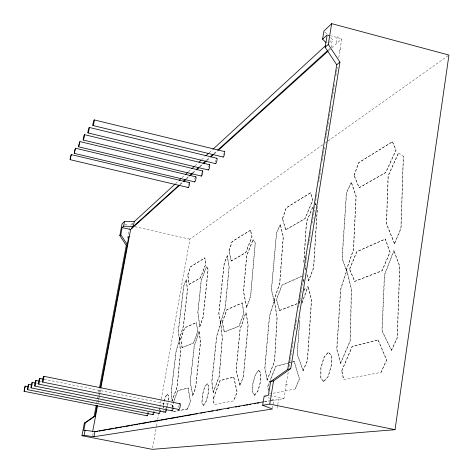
<?xml version="1.0" encoding="UTF-8"?>
<svg xmlns="http://www.w3.org/2000/svg" width="473" height="473" viewBox="0 0 473 473"><rect width="100%" height="100%" fill="white"/><g stroke="black" fill="none" stroke-linecap="round" stroke-linejoin="round"><path stroke-width="0.35" stroke-dasharray="2.37 1.77" d="M323.68 381.545L328.073 376.467L331.26 365.623L331.313 355.53L328.244 352.178L323.899 357.381L320.789 368.012L320.688 377.992L323.68 381.545L328.292 376.508L331.478 365.67L331.532 355.578L328.244 352.178M323.893 381.593L320.901 378.033L321.001 368.059L324.111 357.428L328.457 352.225M340.542 363.376L350.05 340.921L351.344 289.742L346.727 270.172L351.563 289.795L350.268 340.968L340.542 363.376L336.699 349.222L340.649 288.997L346.727 270.172M394.37 243.766L400.868 228.169L403.351 156.392L401.104 228.223L394.6 243.82L386.358 223.741L388.049 175.844L398.544 152.956L388.274 175.897L386.583 223.794L394.6 243.82M391.277 350.304L397.084 337.947L399.65 266.37L393.82 250.507L399.886 266.423L397.326 338L391.52 350.351L381.93 330.887L384.378 274.949L393.82 250.507M254.498 395.215L257.797 390.982L260.392 381.8L260.735 373.15L258.636 370.17L255.367 374.492L252.819 383.526L252.452 392.087L254.498 395.215L257.98 391.017L260.582 381.835L260.919 373.191L258.636 370.17M254.687 395.257L252.635 392.123L253.002 383.568L255.55 374.533L258.82 370.211M391.52 350.351L382.166 330.94L384.608 275.002L394.056 250.56M346.224 270.379L353.366 249.709L355.968 196.047L351.262 182.247L356.175 196.1L353.585 249.756L346.224 270.379L342.032 258.228L346.378 192.671L351.262 182.247M267.074 380.162L274.488 361.319L276.977 317.531L274.299 300.402L277.16 317.572L274.677 361.36L267.074 380.162L264.768 367.935L269.397 316.325L274.299 300.402M203.343 405.32L205.926 401.695L208.12 393.731L208.599 386.163L207.103 383.491L204.531 387.18L202.379 395.038L201.882 402.535C204.874 413.437 209.876 387.564 208.764 386.205L207.103 383.491M317.448 206.37L313.705 267.83L308.709 280.702L313.504 267.783L317.217 210.024M203.502 405.355L202.048 402.564L202.545 395.073L204.697 387.216L207.269 383.526M346.437 270.426L342.245 258.282L346.585 192.718L351.469 182.3M340.761 363.424L336.918 349.269L340.862 289.05L346.94 270.219M312.683 207.085L306.368 221.89L303.814 263.029L306.557 221.932L312.872 207.127M302.921 370.737L307.302 360.556L311.405 300.213L308.112 286.419L311.606 300.26L307.509 360.603L303.128 370.779L297.097 354.023L299.569 320.493M303.128 370.779L297.298 354.064L300.036 316.892M273.938 300.556L279.649 283.132L283.173 236.772L280.258 224.35L283.357 236.813L279.833 283.173L273.938 300.556L271.325 289.795L276.451 233.053L280.258 224.35M213.152 392.484L219.176 376.254L222.221 337.988L220.696 322.781L222.387 338.024L219.348 376.289L213.152 392.484L211.75 381.723L216.599 336.575L220.696 322.781M168.163 400.211L168.494 396.179L167.395 393.755L165.308 396.971L163.451 403.924L163.108 407.921M168.311 400.241L168.642 396.208L167.395 393.755M163.256 407.951L163.422 405.952M163.481 405.284L165.455 397.007L167.543 393.784M246.492 307.308L250.507 296.346L255.189 242.732L253.067 239.557L246.634 255.562L243.429 291.539L246.664 307.344L250.678 296.388L255.361 242.767L253.067 239.557M246.664 307.344L243.595 291.575L246.8 255.603L253.232 239.598M267.263 380.203L264.951 367.976L269.58 316.366L274.488 300.444M239.835 385.329L243.311 376.674L248.029 324.519L245.889 312.269L248.207 324.555L243.489 376.709L240.012 385.365L236.051 370.672L239.953 329.586L245.889 312.269M274.121 300.597L271.508 289.837L276.628 233.094L280.436 224.391M240.012 385.365L236.228 370.708L240.124 329.622L246.061 312.304M172.012 401.104L177.062 386.843L180.343 352.888L179.539 339.236L180.491 352.917L177.209 386.873L172.012 401.104L171.191 391.508L176.033 351.398L179.539 339.236M220.424 322.899L225.154 307.84L229.068 267.038L227.247 255.787L229.228 267.074L225.319 307.876L220.424 322.899L218.763 313.256L224.155 263.248L227.247 255.787M199.718 326.636L203.047 317.093L208.019 269.545L206.642 266.595L208.167 269.58L203.201 317.123L199.866 326.666L197.791 312.44L201.167 280.465L206.488 266.559M199.866 326.666L197.939 312.47L201.315 280.501L206.642 266.595M192.659 395.41L195.52 387.878L200.44 341.979L199.127 331.011L200.593 342.014L195.674 387.913L192.818 395.44L190.146 382.379L194.167 346.13L199.127 331.011M220.584 322.935L218.922 313.292L224.314 263.284L227.401 255.822M213.317 392.519L211.916 381.758L216.764 336.61L220.861 322.817M179.326 339.324L183.358 326.063L187.397 289.653L186.267 279.401L187.539 289.689L183.5 326.098L179.326 339.324L178.274 330.609L183.69 285.929L186.267 279.401M192.818 395.44L190.306 382.415L194.314 346.165L199.281 331.047M179.468 339.354L178.422 330.639L183.831 285.964L186.409 279.431M172.16 401.134L171.332 391.538L176.175 351.427L179.687 339.265M271.147 400.802L283.966 398.544L288.506 370.3M289.092 366.658L290.144 360.101M290.262 359.374L290.729 356.459M290.848 355.731L291.315 352.817M291.433 352.083L292.018 348.441M292.137 347.714L292.604 344.799M292.722 344.072L293.189 341.157M295.063 329.498L295.53 326.583M295.649 325.856L296.116 322.941M296.234 322.214L296.701 319.299M298.575 307.639L299.048 304.724M299.167 303.997L300.219 297.44M300.337 296.713L300.804 293.798M300.923 293.065L301.39 290.15M301.508 289.423L303.731 275.582M303.849 274.854L304.086 273.394M305.138 266.837L305.605 263.922M305.724 263.195L306.191 260.28M306.309 259.553L306.776 256.638M308.65 244.979L309.117 242.064M309.236 241.336L309.709 238.422M309.821 237.694L310.294 234.779M310.406 234.046L310.879 231.131M312.168 223.12L312.635 220.205M312.754 219.478L313.806 212.921M313.924 212.188L314.391 209.273M314.51 208.546L314.977 205.631M315.095 204.904L316.851 193.971M318.725 182.318L319.192 179.403M319.31 178.67L319.778 175.761M319.896 175.028L320.363 172.113M320.481 171.386L320.948 168.471M322.237 160.459L322.71 157.544M322.823 156.811L323.296 153.896M323.414 153.169L323.881 150.254M323.999 149.527L324.466 146.612M325.755 138.601L326.222 135.686M326.34 134.953L326.808 132.038M326.926 131.311L327.978 124.754M328.096 124.027L328.564 121.112M328.682 120.384L329.852 113.094M329.971 112.367L330.438 109.452M330.556 108.725L331.023 105.81M332.312 97.793L332.779 94.878M332.897 94.151L333.37 91.236M333.483 90.509L333.956 87.594M334.068 86.866L334.541 83.952M335.83 75.934L336.297 73.019M336.415 72.292L336.882 69.377M337.001 68.65L337.231 67.196M338.757 57.718L341.802 38.774L330.668 35.818M272.554 408.294L273.902 399.981L270.006 398.449M331.076 47.501L332.389 39.419L329.397 36.462M277.208 408.246L277.663 405.444M277.775 404.74L278.68 399.135M336.226 42.836L337.545 34.671M152.613 447.896L156.38 426.806M156.51 426.078L157.544 420.261M157.675 419.533L158.585 414.443M159.366 410.079L159.756 407.897M159.886 407.17L189.886 239.184L322.728 144.768M96.74 402.6L97.828 396.8M98.644 392.454L99.466 388.102M127.621 238.274L129.744 226.957M98.035 400.217L99.401 392.974M99.537 392.247L100.217 388.629M98.13 402.488L99.354 395.972M99.49 395.245L99.898 393.075M100.034 392.348L100.714 388.729M92.667 435.698L93.264 432.517M132.144 225.278L132.529 223.226M166.431 408.53L168.086 402.925L166.2 409.961M187.787 274.99L190.347 266.89L204.91 257.903L205.808 264.2L200.593 277.852L189.088 284.35L187.787 274.99L189.23 284.385M187.929 275.026L190.489 266.92L204.91 257.903M229.044 250.773L232.06 241.561L250.631 230.12L252.05 237.02L245.753 252.73L231.22 261.043L229.044 250.773L231.22 261.043M229.198 250.808L232.219 241.597L250.631 230.12M282.446 218.532L286.1 207.86L310.619 192.736L312.866 200.327L305.008 218.81L285.769 229.825L282.446 218.532L285.769 229.825M282.629 218.573L286.277 207.907L310.619 192.736M180.751 338.727L184.588 327.777L196.62 322.48L197.69 331.715L193.605 343.156L182.064 347.572L180.751 338.727L182.206 347.608M180.893 338.757L184.73 327.807L196.62 322.48M182.064 347.572L193.457 343.126L197.537 331.679L196.466 322.45M172.19 407.43L172.107 405.952L177.558 390.704L188.136 387.955L190.489 401.323L187.633 408.938L172.438 411.859L187.633 408.938M172.338 407.46L172.255 405.982L173.739 401.825M173.987 401.134L177.706 390.733L188.289 387.984M354.029 175.317L358.599 162.647L392.489 141.711L396.132 150.095L385.885 172.515L359.214 187.787L354.029 175.317L359.214 187.787M354.242 175.365L358.812 162.7L392.489 141.711M302.052 302.59L307.911 286.372M302.005 303.311L308.112 286.419M222.239 322.137L226.809 309.661L242.247 302.886L243.997 313.167L239.084 326.293L224.249 331.945L222.239 322.137L224.415 331.981M222.405 322.172L226.975 309.697L242.247 302.886M187.479 408.909L190.329 401.287L188.136 387.955M224.249 331.945L238.912 326.252L243.826 313.126L242.075 302.85M213.435 397.947L219.951 380.576L233.798 377.093L237.174 392.123L233.715 400.856L214.068 404.592L213.435 397.947L214.068 404.592M213.601 397.976L220.122 380.611L233.798 377.093M189.088 284.35L200.446 277.822L205.66 264.165L204.762 257.874M297.192 303.749L279.638 310.56L276.338 299.551L281.943 285.053L301.632 276.262M279.638 310.56L276.528 299.592L282.133 285.095L302.484 276.013M233.627 377.058L236.997 392.087L233.715 400.856M299.291 302.253L300.881 298.238M303.808 290.877L305.333 287.578L304.003 290.925M299.22 302.962L300.816 298.948M268.392 391.23L267.683 386.4L275.712 366.226L287.714 363.14M268.38 389.894L267.872 386.441L275.901 366.268L289.328 362.821M231.061 261.007L245.588 252.688L251.884 236.979L250.465 230.085M349.541 268.995L356.695 251.683L385.377 239.036L390.107 252.21L382.16 270.793L354.691 281.447L349.541 268.995L354.691 281.447M349.76 269.042L356.914 251.737L385.377 239.036M294.07 361.502L299.338 378.678L295.199 388.966L299.539 378.719L294.271 361.543L288.424 362.957M285.586 229.783L304.819 218.768L312.671 200.286L310.43 192.688M354.472 281.394L381.93 270.739L389.876 252.156L385.152 238.983M341.701 370.649L352.024 346.591L378.211 339.963L386.754 359.983L381.037 372.363L343.658 379.5L341.701 370.649L343.658 379.5M341.926 370.696L352.249 346.638L378.211 339.963M359.001 187.734L385.666 172.462L395.907 150.036L392.265 141.658M377.974 339.91L386.512 359.929L381.037 372.363M164.657 412.048L165.704 410.463M130.536 225.059L133.179 222.629M175.489 183.713L178.747 180.721M182.004 177.724L184.718 175.229M188.52 171.729L191.234 169.233M195.036 165.739L197.749 163.244M201.551 159.75L204.809 156.752M209.149 152.755L212.407 149.764M329.131 42.416L332.389 39.419M179.888 184.334L182.081 182.353M186.463 178.386L188.656 176.399M192.487 172.929L195.231 170.451M199.612 166.484L202.349 164.007M206.731 160.04L210.018 157.066M213.855 153.595L217.137 150.621M328.339 49.978L329.983 48.494M180.331 184.588L183.069 182.117M186.35 179.155L189.088 176.683M192.919 173.224L196.2 170.256M200.032 166.798L202.763 164.326M207.144 160.377L209.876 157.905M214.257 153.95L217.539 150.988M328.617 50.682L330.255 49.198M331.898 47.72L341.802 38.774M338.97 50.954L342.168 48.128M325.134 143.059L327.535 141.35M328.138 140.924L448.954 55.051M279.448 310.519L297.677 303.441M290.032 362.637L292.148 362.093M292.858 361.91L294.271 361.543M285.284 384.608L288.276 383.981M268.995 394.033L295.199 388.966M264.442 401.654L269.539 400.755M270.266 400.625L274.778 400.164M264.614 401.949L270.42 400.927M163.031 410.617L164.101 413.13M44.042 379.287L173.047 405.249A2.856 0.627 -78.8 0 1 173.325 407.188M40.175 381.333L41.618 381.622M36.48 383.296L37.923 383.585M269.817 395.635L283.966 398.544M124.718 224.338L128.686 225.243M135 226.679L189.886 239.184M327.89 35.079L329.977 35.629M264.153 396.149L269.356 398.195M398.544 152.956L403.351 156.392M324.916 32.028L328.901 35.972M315.03 203.567L317.212 205.938M315.272 203.993L316.147 204.945M304.99 267.269L305.771 270.101M306.947 274.34L308.709 280.702M304.99 267.931L305.771 270.763M306.947 275.002L308.514 280.655M303.323 279.413L303.826 281.459M303.294 280.051L303.796 282.091M201.196 174.703A2.643 0.538 -76.5 0 1 201.604 172.746M208.386 167.282A2.702 0.562 -76.4 0 1 208.77 165.982M215.398 162.251A2.755 0.585 -76.3 0 1 215.824 160.211M223.049 154.961A2.82 0.609 -76.2 0 1 223.386 153.548M194.74 179.291A2.59 0.52 -76.6 0 1 195.107 178.043M188.313 184.949A2.542 0.497 -76.7 0 1 188.668 183.725M178.664 407.49A2.921 0.656 -78.8 0 1 179.113 405.302M172.042 407.46A2.856 0.627 -78.8 0 1 173.053 405.249M166.738 407.939A2.797 0.603 -78.8 0 1 166.685 408.583M165.148 410.913A2.797 0.603 -78.8 0 1 165.201 410.262M165.449 408.843A2.797 0.603 -78.8 0 1 165.633 408.169M160.317 409.925A2.737 0.579 -78.8 0 1 160.211 410.617M159.312 409.517A2.737 0.579 -78.8 0 1 159.507 408.938M153.075 411.451A2.684 0.556 -78.8 0 1 153.246 410.806M148.398 411.835A2.631 0.532 -78.8 0 1 148.345 412.45M147.257 412.675A2.631 0.532 -78.8 0 1 147.422 412.042"/><path stroke-width="0.71" d="M95.546 416.246L94.151 416.364L84.354 423.122L81.971 435.716L152.353 449.35L395.026 429.691L448.954 55.051L331.668 23.65L323.922 31.047L322.58 39.224L326.08 42.629M81.971 435.716L84.111 435.361L93.932 436.739L272.442 408.985L262.657 405.272L264.153 396.149L268.398 395.339L270.645 381.557L287.732 369.383L336.741 64.789L339.939 62.046L328.28 44.456L331.668 23.65M270.645 381.557L273.542 380.913L290.735 368.656L339.939 62.046M262.657 405.272L269.77 404.078L273.542 380.913M336.741 64.789L325.164 47.312L327.192 34.89L322.58 39.224M94.151 416.364L96.196 405.497M99.602 387.381L126.291 245.345L127.278 244.494L127.769 244.606M97.083 405.284L95.043 416.151L85.211 422.927L84.354 423.122M100.353 387.901L128.774 236.535L129.259 236.642M92.684 431.494L97.586 405.385M100.85 388.002L130.607 229.494L179.781 185.079M93.932 436.739L94.89 431.618L262.988 401.908M126.291 245.345L119.823 235.613L120.786 234.726L122.14 227.566L123.613 226.189L133.333 226.472L134.231 221.66L174.951 184.216M119.823 235.613L122.069 223.735L124.517 221.399L134.231 221.66M85.211 422.927L83.78 430.513L85.069 430.264L95.398 431.719M84.111 435.361L85.069 430.264M123.613 226.189L124.517 221.399M28.073 386.683L25.181 386.104L24.07 391.301L147.215 415.814M24.141 391.348L25.181 386.104M179.291 180.219L180.923 178.723M185.262 174.726L187.976 172.231M191.778 168.737L194.492 166.242M198.837 162.245L201.007 160.246M205.891 155.753L208.611 153.258M212.951 149.261L325.873 45.408M325.164 47.312L328.28 44.456M178.794 185.327L131.63 228.016L132.121 228.122M183.175 181.36L185.369 179.373M189.2 175.909L191.943 173.425M196.325 169.458L199.062 166.981M202.899 163.51L205.637 161.033M210.568 156.569L212.755 154.588M217.686 150.124L327.789 50.475M183.613 181.62L185.8 179.645M190.181 175.696L192.369 173.715M196.744 169.766L198.938 167.785M203.857 163.339L206.595 160.867M210.976 156.918L213.707 154.446M218.632 150L328.067 51.179M202.568 170.913L79.884 141.581L78.985 144.188L78.684 146.831L201.356 176.057M195.846 176.855L75.491 148.226L74.628 150.769L74.32 153.37L194.657 181.898M78.684 146.831L79.884 141.581M189.383 182.572L71.275 154.612L70.436 157.089L70.122 159.655L188.219 187.515M74.32 153.37L75.491 148.226M70.122 159.655L71.275 154.612M287.732 369.383L290.735 368.656M96.125 431.589L97.58 431.335M99.028 431.08L105.568 429.927M107.016 429.673L113.555 428.52M115.01 428.266L121.543 427.119M122.998 426.865L124.446 426.605M125.901 426.35L129.531 425.712M130.986 425.458L132.434 425.203M133.889 424.943L137.519 424.305M138.973 424.05L140.428 423.796M141.876 423.542L148.416 422.389M149.864 422.135L151.319 421.881M152.773 421.626L159.306 420.473M160.761 420.219L167.294 419.066M168.749 418.812L175.288 417.665M176.736 417.411L178.191 417.151M179.639 416.896L183.276 416.258M184.724 416.004L186.179 415.749M187.633 415.489L191.263 414.851M192.712 414.596L194.167 414.342M195.621 414.088L197.07 413.834M200.706 413.195L202.154 412.935M203.609 412.681L205.063 412.426M208.694 411.788L210.142 411.534M211.597 411.274L213.051 411.019M216.681 410.381L218.136 410.126M219.584 409.872L221.039 409.612M227.572 408.465L229.027 408.211M235.56 407.058L237.014 406.804M238.469 406.549L239.917 406.295M243.554 405.657L245.002 405.396M246.457 405.142L247.911 404.888M249.36 404.634L250.814 404.38M254.444 403.741L255.899 403.481M257.347 403.227L258.802 402.972M31.058 387.884L159.117 413.437M27.529 389.651L153.045 414.65M39.72 378.418L43.321 379.139M35.847 380.463L38.733 381.043M42.617 382.101L178.96 409.476M32.14 382.426L35.032 383.006M38.597 384.117L172.06 410.854M28.587 384.301L31.472 384.88M34.748 386.039L165.449 412.172M43.764 376.277L179.965 403.747M269.77 404.078L395.026 429.691M122.14 227.566L130.607 229.494M133.333 226.472L133.824 226.585M83.23 140.02L208.327 169.973M89.226 127.438L216.859 158.272M87.972 132.919L215.593 163.64M84.454 134.657L209.569 164.722M94.198 119.906L224.462 151.549M92.915 125.511L223.167 157.036M120.786 234.726L127.278 244.494M202.219 171.22A2.643 0.538 -76.5 0 1 202.763 171.888A2.643 0.538 -76.5 0 1 201.983 175.199A2.643 0.538 -76.5 0 1 201.173 175.672M209.202 165.042A2.702 0.562 -76.4 0 1 209.776 165.71A2.702 0.562 -76.4 0 1 208.977 169.086A2.702 0.562 -76.4 0 1 208.132 169.588M216.48 158.609A2.755 0.585 -76.3 0 1 216.894 160.66A2.755 0.585 -76.3 0 1 215.463 163.534M224.279 151.638A2.82 0.609 -76.2 0 1 224.433 154.334A2.82 0.609 -76.2 0 1 223.025 156.93M195.509 177.15A2.59 0.52 -76.6 0 1 196.029 177.818A2.59 0.52 -76.6 0 1 195.266 181.064A2.59 0.52 -76.6 0 1 194.486 181.514M189.058 182.856A2.542 0.497 -76.7 0 1 189.549 183.524A2.542 0.497 -76.7 0 1 188.804 186.705A2.542 0.497 -76.7 0 1 188.053 187.131M179.551 404.202A2.921 0.656 -78.8 0 1 180.219 406.094A2.921 0.656 -78.8 0 1 178.8 409.411M173.219 407.909A2.856 0.627 -78.8 0 1 172.349 410.588A2.856 0.627 -78.8 0 1 171.734 410.126M166.579 409.293A2.797 0.603 -78.8 0 1 165.834 411.741A2.797 0.603 -78.8 0 1 165.201 411.865M160.211 410.617A2.737 0.579 -78.8 0 1 159.49 413.012A2.737 0.579 -78.8 0 1 158.881 413.136M154.103 411.888A2.684 0.556 -78.8 0 1 153.305 414.401A2.684 0.556 -78.8 0 1 152.767 413.958M148.244 413.112A2.631 0.532 -78.8 0 1 147.558 415.406A2.631 0.532 -78.8 0 1 146.997 415.525M83.632 139.233A2.755 0.302 -77 0 0 84.513 134.746A2.755 0.302 -77 0 0 83.384 138.033A2.755 0.302 -77 0 0 83.632 139.233M88.386 132.103A2.814 0.313 -76.9 0 0 89.285 127.527A2.814 0.313 -76.9 0 0 88.12 130.903A2.814 0.313 -76.9 0 0 88.386 132.103M93.352 124.665A2.879 0.331 -76.9 0 0 94.269 119.988A2.879 0.331 -76.9 0 0 93.057 123.465A2.879 0.331 -76.9 0 0 93.352 124.665M27.925 388.741A2.737 0.302 -78.2 0 0 28.658 384.348A2.737 0.302 -78.2 0 0 27.588 387.842A2.737 0.302 -78.2 0 0 27.925 388.741M31.472 386.949A2.797 0.313 -78.2 0 0 32.217 382.468A2.797 0.313 -78.2 0 0 31.117 386.045A2.797 0.313 -78.2 0 0 31.472 386.949M35.173 385.087A2.856 0.325 -78.2 0 0 35.924 380.505A2.856 0.325 -78.2 0 0 34.795 384.165A2.856 0.325 -78.2 0 0 35.173 385.087M39.034 383.136A2.921 0.343 -78.2 0 0 39.803 378.459A2.921 0.343 -78.2 0 0 38.638 382.202A2.921 0.343 -78.2 0 0 39.034 383.136M43.078 381.096A2.986 0.355 -78.2 0 0 43.853 376.319A2.986 0.355 -78.2 0 0 42.653 380.15A2.986 0.355 -78.2 0 0 43.078 381.096"/></g></svg>
